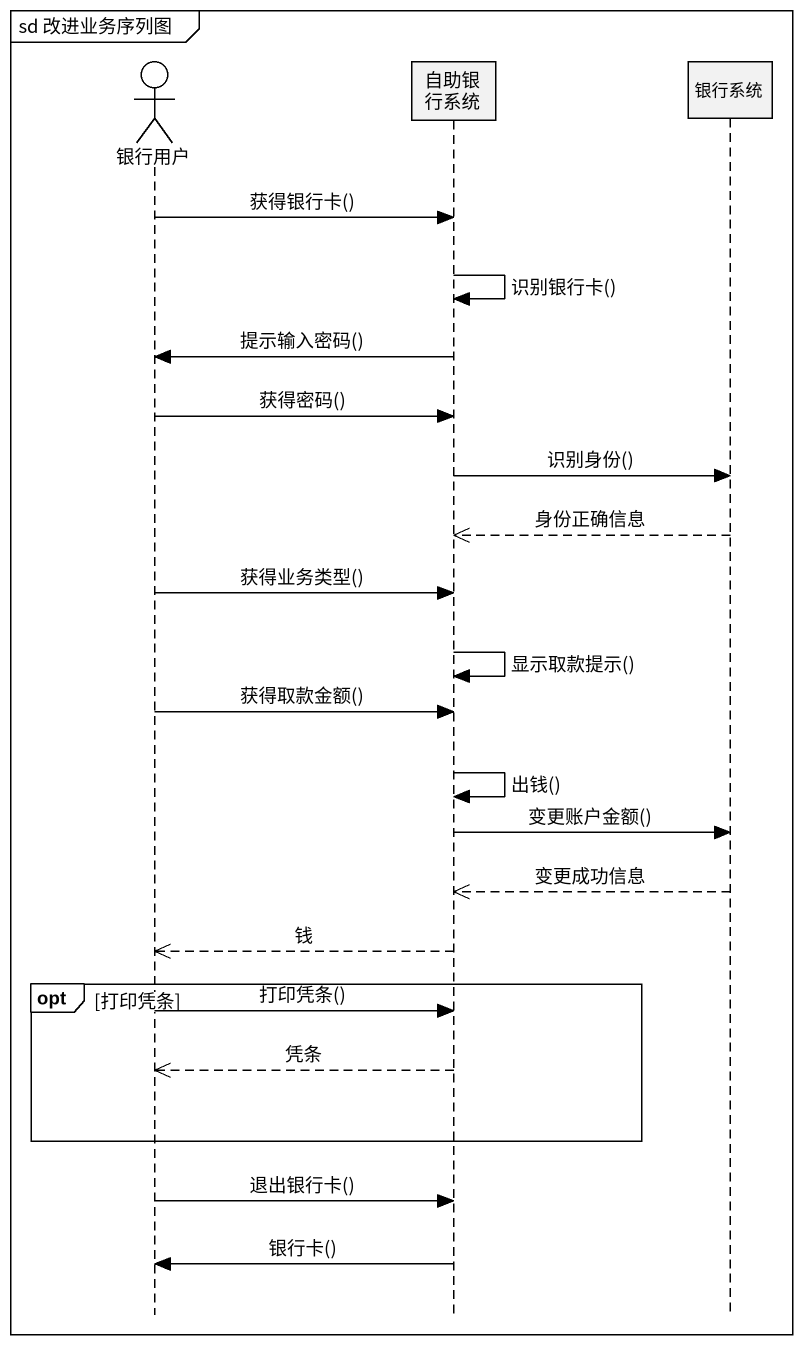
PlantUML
@startuml
mainframe sd 改进业务序列图
hide footbox
actor 银行用户
participant 自助银行系统
participant 银行系统

银行用户 -> 自助银行系统 : 获得银行卡()
自助银行系统 -> 自助银行系统 : 识别银行卡()
自助银行系统 -> 银行用户 : 提示输入密码()
银行用户 -> 自助银行系统 : 获得密码()
自助银行系统 -> 银行系统 : 识别身份()
银行系统 -->> 自助银行系统 : 身份正确信息
银行用户 -> 自助银行系统 : 获得业务类型()
自助银行系统 -> 自助银行系统 : 显示取款提示()
银行用户 -> 自助银行系统 : 获得取款金额()
自助银行系统 -> 自助银行系统 : 出钱()
自助银行系统 -> 银行系统 : 变更账户金额()
银行系统 -->> 自助银行系统 : 变更成功信息
自助银行系统 -->> 银行用户 : 钱
opt 打印凭条
  银行用户 -> 自助银行系统 : 打印凭条()
  自助银行系统 -->> 银行用户 : 凭条
end
银行用户 -> 自助银行系统 : 退出银行卡()
自助银行系统 -> 银行用户 : 银行卡()
@enduml
